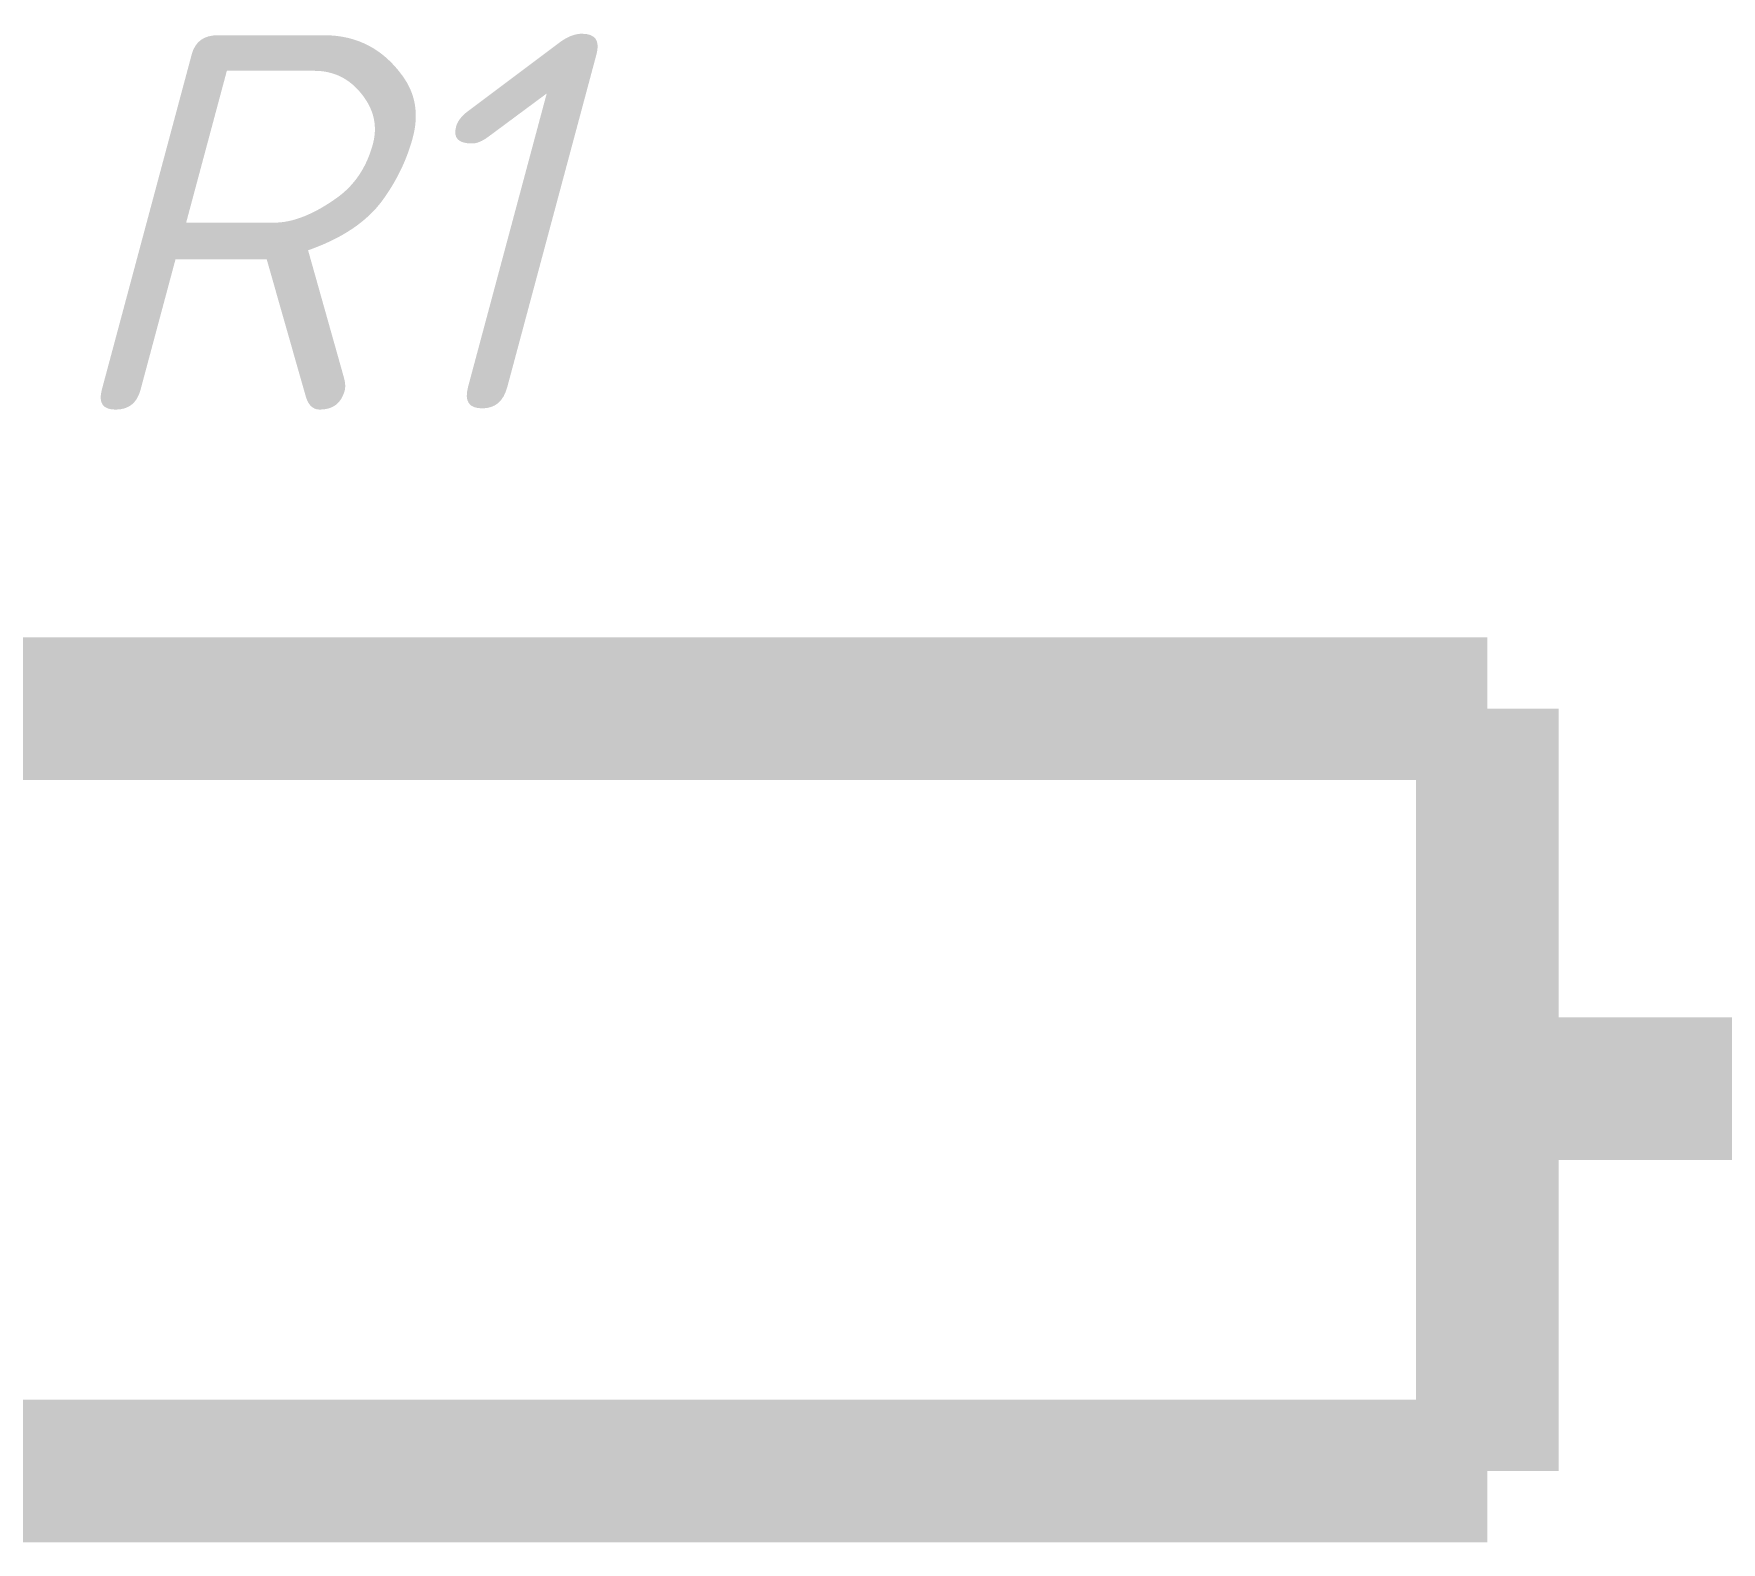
# Model space of a CAD drawing. Header units: inches. Extents: x 0 to 841, y 0 to 594.
# Drawn here: x 59.89 to 68.76, y 285.12 to 293.05 of the extents above; entities that cross this region are included whole.
import ezdxf

# ---------------------------------------------------------------- set-up
doc = ezdxf.new("R2010")
doc.units = ezdxf.units.IN
doc.layers.add('Sheet', color=255, linetype='Continuous')
doc.styles.get("Standard").update_dxf_attribs({"font": 'isocpeui.ttf'})

msp = doc.modelspace()

# ---------------------------------------------------------------- linework, layer by layer
at = {"layer": 'Sheet'}
for points in [[(67.5306, 289.4986, 0.7493, 0.7493, 0), (57.5257, 289.4986, 0.7493, 0.7493, 0)], [(67.5306, 285.4897, 0.7493, 0.7493, 0), (67.5306, 289.4986, 0.7493, 0.7493, 0)], [(67.5306, 287.4998, 0.7493, 0.7493, 0), (72.5275, 287.4998, 0.7493, 0.7493, 0)], [(67.5306, 287.4998, 0.2997, 0.2997, 0), (72.5275, 287.4998, 0.2997, 0.2997, 0)], [(57.5257, 285.4897, 0.7493, 0.7493, 0), (67.5306, 285.4897, 0.7493, 0.7493, 0)]]:
    msp.add_lwpolyline(points, format="xyseb", dxfattribs=at)

# ---------------------------------------------------------------- texts
msp.add_text('R1', height=1.97641, dxfattribs=at).set_placement((60.0073, 291.0708))

doc.saveas('drawing.dxf')
